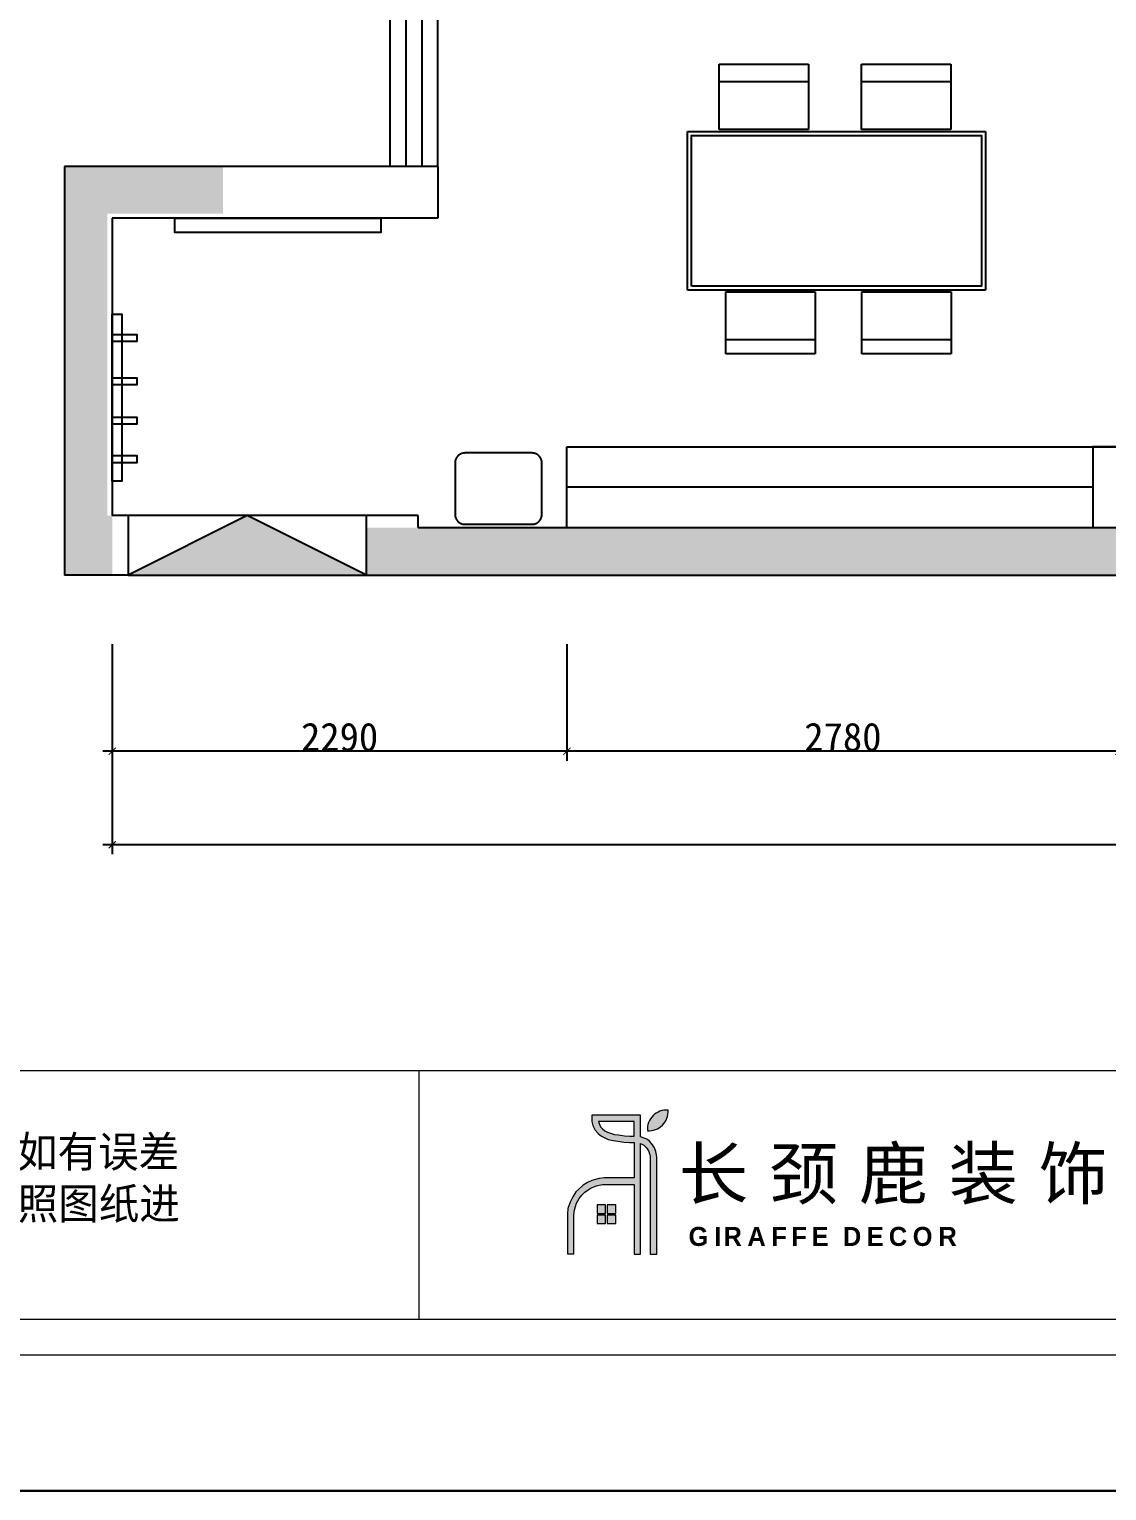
# Model space of a CAD drawing. Header units: inches. Extents: x 1174834 to 1369688, y -175882 to -108740.
# Drawn here: x 1312260 to 1317687, y -175882 to -168516 of the extents above; entities that cross this region are included whole.
import ezdxf

# ---------------------------------------------------------------- set-up
doc = ezdxf.new("R2010")
doc.units = ezdxf.units.IN
doc.header["$LTSCALE"] = 500
doc.header["$MEASUREMENT"] = 0
doc.linetypes.add('ACAD_ISO03W100', pattern=[30, 12, -18])
doc.linetypes.add('DASH', pattern=[0.35, 0.25, -0.1])
doc.layers.add('022外尺寸标注', color=4, linetype='Continuous', lineweight=0)
doc.layers.add('填充线', color=143, linetype='Continuous', lineweight=9)
for name, color, linetype in [('A-01-原始墙体', 7, 'Continuous'), ('SH-尺寸标注', 32, 'Continuous'), ('WALL', 255, 'Continuous'), ('填充', 251, 'Continuous'), ('家具', 2, 'Continuous'), ('特细线', 251, 'Continuous')]:
    doc.layers.add(name, color=color, linetype=linetype)
doc.styles.add('宋体', font='', dxfattribs={"height": 80})
doc.styles.add('样式_1', font='')
doc.styles.get('宋体').set_extended_font_data('NSimSun')
doc.styles.get('样式_1').set_extended_font_data('FangSong_GB2312')
doc.dimstyles.new('D_20_2.35', dxfattribs={"dimtxt": 142.857143, "dimasz": 35.714286, "dimexe": 47.619048, "dimexo": 0, "dimgap": 0, "dimtad": 1, "dimdec": 0, "dimzin": 1, "dimdsep": 46, "dimtxsty": 'Standard', "dimblk": 'ARCHTICK', "dimcen": 0.09, "dimdle": 47.619048, "dimclrd": 252, "dimclre": 252, "dimclrt": 134, "dimadec": 0, "dimazin": 0, "dimtfac": 1, "dimtdec": 4, "dimtix": 1, "dimtmove": 2, "dimatfit": 3, "dimfxl": 1, "dimtolj": 1, "dimtzin": 0, "dimarcsym": 0})

# ---------------------------------------------------------------- blocks, each defined once
blk = doc.blocks.new('_ArchTick')
at = {"color": 0, "linetype": 'ByBlock', "const_width": 0.15}
blk.add_lwpolyline([(-0.5, -0.5), (0.5, 0.5)], dxfattribs=at)
blk = doc.blocks.new('*D60')
at = {"layer": 'Defpoints', "color": 0, "linetype": 'Continuous', "lineweight": -3, "transparency": 16777216}
for p in [(1314968.3, -171615.1), (1317748.3, -171615.1), (1314968.3, -172154.9)]:
    blk.add_point(p, dxfattribs=at)
at = {"layer": 'SH-尺寸标注', "color": 252, "linetype": 'Continuous', "lineweight": -2, "transparency": 16777216}
for p, q in [((1314968.3, -171615.1), (1314968.3, -172202.5)), ((1317748.3, -171615.1), (1317748.3, -172202.5)), ((1317795.9, -172154.9), (1314920.7, -172154.9))]:
    blk.add_line(p, q, dxfattribs=at)
at = {"layer": 'SH-尺寸标注', "color": 252, "linetype": 'Continuous', "lineweight": -2, "transparency": 16777216, "xscale": 35.71428581050463, "yscale": 35.71428581050463, "zscale": 35.71428581050463, "rotation": 180}
blk.add_blockref('_ArchTick', (1314968.3, -172154.9), dxfattribs=at)
at = {"layer": 'SH-尺寸标注', "color": 252, "linetype": 'Continuous', "lineweight": -2, "transparency": 16777216, "xscale": 35.71428581050463, "yscale": 35.71428581050463, "zscale": 35.71428581050463}
blk.add_blockref('_ArchTick', (1317748.3, -172154.9), dxfattribs=at)
at = {"layer": 'SH-尺寸标注', "color": 134, "linetype": 'Continuous', "transparency": 16777216, "insert": (1316358.3, -172083.5), "char_height": 142.86, "attachment_point": 5}
blk.add_mtext('\\A1;2780', dxfattribs=at)
blk = doc.blocks.new('*D61')
at = {"layer": 'Defpoints', "color": 0, "linetype": 'Continuous', "lineweight": -3, "transparency": 16777216}
for p in [(1312678.3, -171615.1), (1314968.3, -171615.1), (1312678.3, -172154.9)]:
    blk.add_point(p, dxfattribs=at)
at = {"layer": 'SH-尺寸标注', "color": 252, "linetype": 'Continuous', "lineweight": -2, "transparency": 16777216}
for p, q in [((1312678.3, -171615.1), (1312678.3, -172202.5)), ((1314968.3, -171615.1), (1314968.3, -172202.5)), ((1315015.9, -172154.9), (1312630.7, -172154.9))]:
    blk.add_line(p, q, dxfattribs=at)
at = {"layer": 'SH-尺寸标注', "color": 252, "linetype": 'Continuous', "lineweight": -2, "transparency": 16777216, "xscale": 35.71428581050463, "yscale": 35.71428581050463, "zscale": 35.71428581050463, "rotation": 180}
blk.add_blockref('_ArchTick', (1312678.3, -172154.9), dxfattribs=at)
at = {"layer": 'SH-尺寸标注', "color": 252, "linetype": 'Continuous', "lineweight": -2, "transparency": 16777216, "xscale": 35.71428581050463, "yscale": 35.71428581050463, "zscale": 35.71428581050463}
blk.add_blockref('_ArchTick', (1314968.3, -172154.9), dxfattribs=at)
at = {"layer": 'SH-尺寸标注', "color": 134, "linetype": 'Continuous', "transparency": 16777216, "insert": (1313823.3, -172083.5), "char_height": 142.86, "attachment_point": 5}
blk.add_mtext('\\A1;2290', dxfattribs=at)
blk = doc.blocks.new('*D62')
at = {"layer": 'Defpoints', "color": 0, "linetype": 'Continuous', "lineweight": -3, "transparency": 16777216}
for p in [(1312678.3, -171615.1), (1323788.3, -171615.1), (1312678.3, -172626)]:
    blk.add_point(p, dxfattribs=at)
at = {"layer": 'SH-尺寸标注', "color": 252, "linetype": 'Continuous', "lineweight": -2, "transparency": 16777216}
for p, q in [((1312678.3, -171615.1), (1312678.3, -172673.6)), ((1323788.3, -171615.1), (1323788.3, -172673.6)), ((1323835.9, -172626), (1312630.7, -172626))]:
    blk.add_line(p, q, dxfattribs=at)
at = {"layer": 'SH-尺寸标注', "color": 252, "linetype": 'Continuous', "lineweight": -2, "transparency": 16777216, "xscale": 35.71428581050463, "yscale": 35.71428581050463, "zscale": 35.71428581050463, "rotation": 180}
blk.add_blockref('_ArchTick', (1312678.3, -172626), dxfattribs=at)
at = {"layer": 'SH-尺寸标注', "color": 252, "linetype": 'Continuous', "lineweight": -2, "transparency": 16777216, "xscale": 35.71428581050463, "yscale": 35.71428581050463, "zscale": 35.71428581050463}
blk.add_blockref('_ArchTick', (1323788.3, -172626), dxfattribs=at)
at = {"layer": 'SH-尺寸标注', "color": 134, "linetype": 'Continuous', "transparency": 16777216, "insert": (1318233.3, -172554.6), "char_height": 142.86, "attachment_point": 5}
blk.add_mtext('\\A1;11110', dxfattribs=at)
blk = doc.blocks.new('gndghfggn')
at = {"layer": '022外尺寸标注'}
h = blk.add_hatch(color=143, dxfattribs=at)
h.dxf.hatch_style = 1
h.paths.add_polyline_path([(4708.14, -1030.86), (4707.46, -1030.86), (4707.46, -1031.54), (4708.14, -1031.54)], flags=17)
h.paths.add_polyline_path([(4708.93, -1030.86), (4708.25, -1030.86), (4708.25, -1031.54), (4708.93, -1031.54)], flags=17)
h.paths.add_polyline_path([(4708.93, -1032.34), (4708.93, -1031.66), (4708.25, -1031.66), (4708.25, -1032.34)], flags=17)
h.paths.add_polyline_path([(4708.14, -1031.66), (4707.46, -1031.66), (4707.46, -1032.34), (4708.14, -1032.34)], flags=17)
h.paths.add_polyline_path([(4710.39, -1028.73), (4708.02, -1028.73), (4707.62, -1028.77), (4707.04, -1028.94), (4706.7, -1029.1), (4706.37, -1029.31), (4706.02, -1029.61), (4705.8, -1029.84), (4705.54, -1030.22), (4705.33, -1030.65), (4705.17, -1031.15), (4705.12, -1031.56), (4705.12, -1034.73), (4705.63, -1034.73), (4705.63, -1031.71), (4705.66, -1031.4), (4705.7, -1031.18), (4705.76, -1030.99), (4705.85, -1030.73), (4706.05, -1030.36), (4706.27, -1030.1), (4706.51, -1029.86), (4706.75, -1029.68), (4706.93, -1029.57), (4707.07, -1029.49), (4707.22, -1029.44), (4707.43, -1029.37), (4707.64, -1029.3), (4707.9, -1029.25), (4710.39, -1029.25), (4710.39, -1034.74), (4710.9, -1034.74), (4710.9, -1026.02), (4711.04, -1026.09), (4711.14, -1026.15), (4711.24, -1026.23), (4711.29, -1026.29), (4711.34, -1026.33), (4711.42, -1026.44), (4711.51, -1026.59), (4711.56, -1026.72), (4711.58, -1026.77), (4711.61, -1026.83), (4711.62, -1026.91), (4711.64, -1027.02), (4711.66, -1027.11), (4711.66, -1034.74), (4712.18, -1034.74), (4712.18, -1027.13), (4712.16, -1026.9), (4712.1, -1026.66), (4711.98, -1026.37), (4711.84, -1026.12), (4711.62, -1025.87), (4711.38, -1025.68), (4711.25, -1025.62), (4710.9, -1025.48), (4710.9, -1023.79), (4707.06, -1023.79), (4707.06, -1024.27), (4707.14, -1024.6), (4707.32, -1024.97), (4707.55, -1025.23), (4707.8, -1025.43), (4708.08, -1025.58), (4708.35, -1025.69), (4708.74, -1025.79), (4709.09, -1025.84), (4709.57, -1025.9), (4710.02, -1025.93), (4710.39, -1025.93)])
h.paths.add_polyline_path([(4710.4, -1025.43), (4710.04, -1025.43), (4709.62, -1025.4), (4709.16, -1025.34), (4708.84, -1025.3), (4708.51, -1025.21), (4708.29, -1025.12), (4708.07, -1025.01), (4707.89, -1024.87), (4707.74, -1024.69), (4707.62, -1024.44), (4707.58, -1024.29), (4710.4, -1024.29)], flags=16)
h.paths.add_polyline_path([(4711.43, -1025, 0.456232), (4713.06, -1023.39, 0.456232)])
at = {"layer": '022外尺寸标注', "color": 143}
for points in [[(4710.9, -1026.02), (4711.04, -1026.09), (4711.14, -1026.15), (4711.24, -1026.23), (4711.29, -1026.29), (4711.34, -1026.33), (4711.42, -1026.44), (4711.51, -1026.59), (4711.56, -1026.72), (4711.58, -1026.77), (4711.61, -1026.83), (4711.62, -1026.91), (4711.64, -1027.02), (4711.66, -1027.11), (4711.66, -1034.74), (4712.18, -1034.74), (4712.18, -1027.13), (4712.16, -1026.9), (4712.1, -1026.66), (4711.98, -1026.37), (4711.84, -1026.12), (4711.62, -1025.87), (4711.38, -1025.68), (4711.25, -1025.62), (4710.9, -1025.48), (4710.9, -1023.79), (4707.06, -1023.79), (4707.06, -1024.27), (4707.14, -1024.6), (4707.32, -1024.97), (4707.55, -1025.23), (4707.8, -1025.43), (4708.08, -1025.58), (4708.35, -1025.69), (4708.74, -1025.79), (4709.09, -1025.84), (4709.57, -1025.9), (4710.02, -1025.93), (4710.39, -1025.93), (4710.39, -1028.73), (4708.02, -1028.73), (4707.62, -1028.77), (4707.04, -1028.94), (4706.7, -1029.1), (4706.37, -1029.31), (4706.02, -1029.61), (4705.8, -1029.84), (4705.54, -1030.22), (4705.33, -1030.65), (4705.17, -1031.15), (4705.12, -1031.56), (4705.12, -1034.73), (4705.63, -1034.73), (4705.63, -1031.71), (4705.66, -1031.4), (4705.7, -1031.18), (4705.76, -1030.99), (4705.85, -1030.73), (4706.05, -1030.36), (4706.27, -1030.1), (4706.51, -1029.86), (4706.75, -1029.68), (4706.93, -1029.57), (4707.07, -1029.49), (4707.22, -1029.44), (4707.43, -1029.37), (4707.64, -1029.3), (4707.9, -1029.25), (4710.39, -1029.25), (4710.39, -1034.74)], [(4710.39, -1034.74), (4710.9, -1034.74), (4710.9, -1026.02)]]:
    blk.add_lwpolyline(points, dxfattribs=at)
for points in [[(4710.4, -1025.43), (4710.4, -1024.29), (4707.58, -1024.29), (4707.62, -1024.44), (4707.74, -1024.69), (4707.89, -1024.87), (4708.07, -1025.01), (4708.29, -1025.12), (4708.51, -1025.21), (4708.84, -1025.3), (4709.16, -1025.34), (4709.62, -1025.4), (4710.04, -1025.43)], [(4707.46, -1031.54), (4708.14, -1031.54), (4708.14, -1030.86), (4707.46, -1030.86)], [(4708.25, -1031.54), (4708.93, -1031.54), (4708.93, -1030.86), (4708.25, -1030.86)], [(4707.46, -1032.34), (4708.14, -1032.34), (4708.14, -1031.66), (4707.46, -1031.66)], [(4708.25, -1032.34), (4708.93, -1032.34), (4708.93, -1031.66), (4708.25, -1031.66)]]:
    blk.add_lwpolyline(points, close=True, dxfattribs=at)
for centre, start, end in [((4712.95, -1024.9), 85.683, 183.7789), ((4711.55, -1023.49), 265.683, 3.7789)]:
    blk.add_arc(centre, 1.52, start, end, dxfattribs=at)
at = {"layer": '022外尺寸标注', "color": 143, "attachment_point": 1}
for s, width, insert, char_height, style in [('{\\f南宋书局体|b1|i0|c134|p2;\\T1.3;长颈鹿装饰}', 35.0689, (4713.92, -1026.39), 4, '宋体'), ('{\\f汉仪全唐诗简|b1|i0|c134|p18;\\T1.3;GIRAFFE DECOR}', 39.5744, (4714.68, -1032.6), 1.5, '样式_1')]:
    blk.add_mtext_dynamic_manual_height_columns(s, width=width, gutter_width=12.5, heights=[0], dxfattribs=dict(at, insert=insert, char_height=char_height, style=style))
blk = doc.blocks.new('JNNJ')
at = {"layer": 'WALL', "color": 8, "ltscale": 0.5}
for p, q in [((283797.2, -98159.6), (308185.2, -98159.6)), ((308185.2, -98159.6), (283797.2, -98159.6))]:
    blk.add_line(p, q, dxfattribs=at)
at = {"layer": '填充线'}
for p, q in [((307292.6, -96235.5), (284611.9, -96235.5)), ((284594.3, -97373.6), (307292.6, -97373.6)), ((284431.2, -97536.7), (307455.8, -97536.7))]:
    blk.add_line(p, q, dxfattribs=at)
blk = doc.blocks.new('HHYT')
at = {"layer": '填充线'}
blk.add_line((390528.7, -114619.4), (390528.7, -113481.4), dxfattribs=at)
blk.add_blockref('JNNJ', (99286.6, -17245.8))
at = {"layer": '填充', "xscale": 58.06672455353011, "yscale": 58.06672455353011, "zscale": 58.06672455353011}
blk.add_blockref('gndghfggn', (117996.6, -54236.8), dxfattribs=at)
at = {"layer": '家具', "color": 8, "width": 1}
blk.add_text('图中所标尺寸施工方必须在现场度量，如有误差', height=142.79, dxfattribs=at).set_placement((385531.9, -113923.3))
at = {"layer": '家具', "color": 8}
blk.add_text('以现场尺寸为准！所有施工必须严格按照图纸进', height=142.79, dxfattribs=at).set_placement((385535.1, -114161.3))

msp = doc.modelspace()

# ---------------------------------------------------------------- hatches: boundary and pattern name
at = {"layer": '特细线'}
h = msp.add_hatch(color=256, dxfattribs=at)
h.dxf.hatch_style = 1
h.paths.add_polyline_path([(1313236.6, -169207.4), (1312438.3, -169207.4), (1312438.3, -171267.4), (1312678.3, -171267.4), (1312678.3, -170967.4), (1312653.4, -170967.4), (1312653.4, -169444.8), (1313236.6, -169444.8)])
h = msp.add_hatch(color=256, dxfattribs=at)
h.dxf.hatch_style = 1
h.paths.add_polyline_path([(1313958.3, -171267.4), (1313358.3, -170967.4), (1312758.3, -171267.4)])
h = msp.add_hatch(color=256, dxfattribs=at)
h.dxf.hatch_style = 1
h.paths.add_polyline_path([(1318101.7, -171027.4), (1313958.3, -171027.4), (1313958.3, -171267.4), (1318101.7, -171267.4)])

# ---------------------------------------------------------------- linework, layer by layer
at = {"color": 3, "linetype": 'DASH', "ltscale": 150}
for p, q in [((1316185.7, -168781.7), (1315735.7, -168781.7)), ((1316902.8, -168781.7), (1316452.8, -168781.7)), ((1316218.2, -170081), (1315768.2, -170081)), ((1316218.2, -170081), (1315768.2, -170081)), ((1316902.8, -170081), (1316452.8, -170081)), ((1316902.8, -170081), (1316452.8, -170081))]:
    msp.add_line(p, q, dxfattribs=at)
at = {"color": 147, "linetype": 'ACAD_ISO03W100', "ltscale": 3}
msp.add_line((1317616.4, -170824.3), (1314968.3, -170824.3), dxfattribs=at)
at = {"color": 3, "linetype": 'DASH', "ltscale": 150}
for points in [[(1316185.7, -169020.9), (1315735.7, -169020.9), (1315735.7, -168692.1), (1316185.7, -168692.1)], [(1316901.2, -169020.9), (1316451.2, -169020.9), (1316451.2, -168692.1), (1316901.2, -168692.1)], [(1315576, -169831.4), (1315576, -169031.4), (1317076, -169031.4), (1317076, -169831.4)], [(1315768.2, -169839.2), (1316218.2, -169839.2), (1316218.2, -170152.2), (1315768.2, -170152.2)], [(1316452.8, -169839.2), (1316902.8, -169839.2), (1316902.8, -170152.2), (1316452.8, -170152.2)], [(1318861.4, -170621.2), (1317616.4, -170621.2), (1317616.4, -171027.4), (1318861.4, -171027.4)]]:
    msp.add_lwpolyline(points, close=True, dxfattribs=at)
at = {"color": 251, "true_color": 0x636466}
msp.add_lwpolyline([(1315596, -169811.4), (1315596, -169051.4), (1317056, -169051.4), (1317056, -169811.4)], close=True, dxfattribs=at)
at = {"color": 3}
for points in [[(1312993.4, -169467.4), (1314030.5, -169467.4), (1314030.5, -169539.6), (1312993.4, -169539.6)], [(1312678.3, -169952.2), (1312727.1, -169952.2), (1312727.1, -170793.9), (1312678.3, -170793.9)]]:
    msp.add_lwpolyline(points, close=True, dxfattribs=at)
at = {"color": 3, "linetype": 'DASH', "ltscale": 150}
msp.add_lwpolyline([(1314792.1, -170651.6), (1314454.6, -170651.6, 0.414214), (1314404.6, -170701.6), (1314404.6, -170961.1, 0.414214), (1314454.6, -171011.1), (1314792.1, -171011.1, 0.414214), (1314842.1, -170961.1), (1314842.1, -170701.6, 0.414214)], format="xyb", close=True, dxfattribs=at)
msp.add_lwpolyline([(1314968.3, -171027.4), (1314968.3, -170621.2), (1322218.3, -170621.2), (1322218.3, -171027.4)], dxfattribs=at)
at = {"layer": 'A-01-原始墙体', "color": 4}
for p, q in [((1314318.3, -169207.4), (1312438.3, -169207.4)), ((1312438.3, -169207.4), (1312438.3, -171267.4)), ((1314318.3, -169207.4), (1314318.3, -169467.4)), ((1314318.3, -169467.4), (1312678.3, -169467.4)), ((1312678.3, -169467.4), (1312678.3, -170967.4)), ((1312758.3, -170967.4), (1312678.3, -170967.4)), ((1312758.3, -170967.4), (1312758.3, -171267.4)), ((1314218.3, -170967.4), (1313958.3, -170967.4)), ((1313958.3, -171267.4), (1313958.3, -170967.4)), ((1314218.3, -171027.4), (1314218.3, -170967.4)), ((1314218.3, -171027.4), (1322218.3, -171027.4)), ((1312758.3, -171267.4), (1312438.3, -171267.4)), ((1313958.3, -171267.4), (1324028.3, -171267.4))]:
    msp.add_line(p, q, dxfattribs=at)
at = {"layer": '特细线'}
for p, q in [((1314078.3, -169207.4), (1314078.3, -168237.4)), ((1314158.3, -169207.4), (1314158.3, -168237.4)), ((1314238.3, -169207.4), (1314238.3, -168237.4)), ((1314318.3, -169207.4), (1314318.3, -168237.4)), ((1313958.3, -170967.4), (1312758.3, -170967.4)), ((1312758.3, -171267.4), (1313958.3, -171267.4))]:
    msp.add_line(p, q, dxfattribs=at)
for points in [[(1312678.3, -170054.1), (1312801.7, -170054.1), (1312801.7, -170090.2), (1312678.3, -170090.2)], [(1312678.3, -170272.1), (1312801.7, -170272.1), (1312801.7, -170308.2), (1312678.3, -170308.2)], [(1312678.3, -170470.4), (1312801.7, -170470.4), (1312801.7, -170506.5), (1312678.3, -170506.5)], [(1312678.3, -170664.8), (1312801.7, -170664.8), (1312801.7, -170700.9), (1312678.3, -170700.9)]]:
    msp.add_lwpolyline(points, close=True, dxfattribs=at)
msp.add_lwpolyline([(1313958.3, -171267.4), (1313358.3, -170967.4), (1312758.3, -171267.4)], dxfattribs=at)

# ---------------------------------------------------------------- block references
at = {"xscale": 1.1, "yscale": 1.1, "zscale": 1.1}
msp.add_blockref('HHYT', (884642.1, -48936), dxfattribs=at)

# ---------------------------------------------------------------- dimensions: what is measured, and where the dimension line sits
at = {"layer": 'SH-尺寸标注', "color": 252, "linetype": 'Continuous'}
for base, p1, p2, picture, middle in [((1312678.3, -172154.9), (1314968.3, -171615.1), (1312678.3, -171615.1), '*D61', (1313823.3, -172083.5)), ((1314968.3, -172154.9), (1317748.3, -171615.1), (1314968.3, -171615.1), '*D60', (1316358.3, -172083.5))]:
    dim = msp.add_linear_dim(base=base, p1=p1, p2=p2, angle=180, dimstyle='D_20_2.35', dxfattribs=at)
    dim.commit()
    dim.dimension.update_dxf_attribs({"geometry": picture, "text_midpoint": middle})
dim = msp.add_aligned_dim(p1=(1323788.3, -171615.1), p2=(1312678.3, -171615.1), distance=1010.9, dimstyle='D_20_2.35', dxfattribs=at)
dim.commit()
dim.dimension.update_dxf_attribs({"geometry": '*D62', "text_midpoint": (1318233.3, -172554.6)})

doc.saveas('drawing.dxf')
